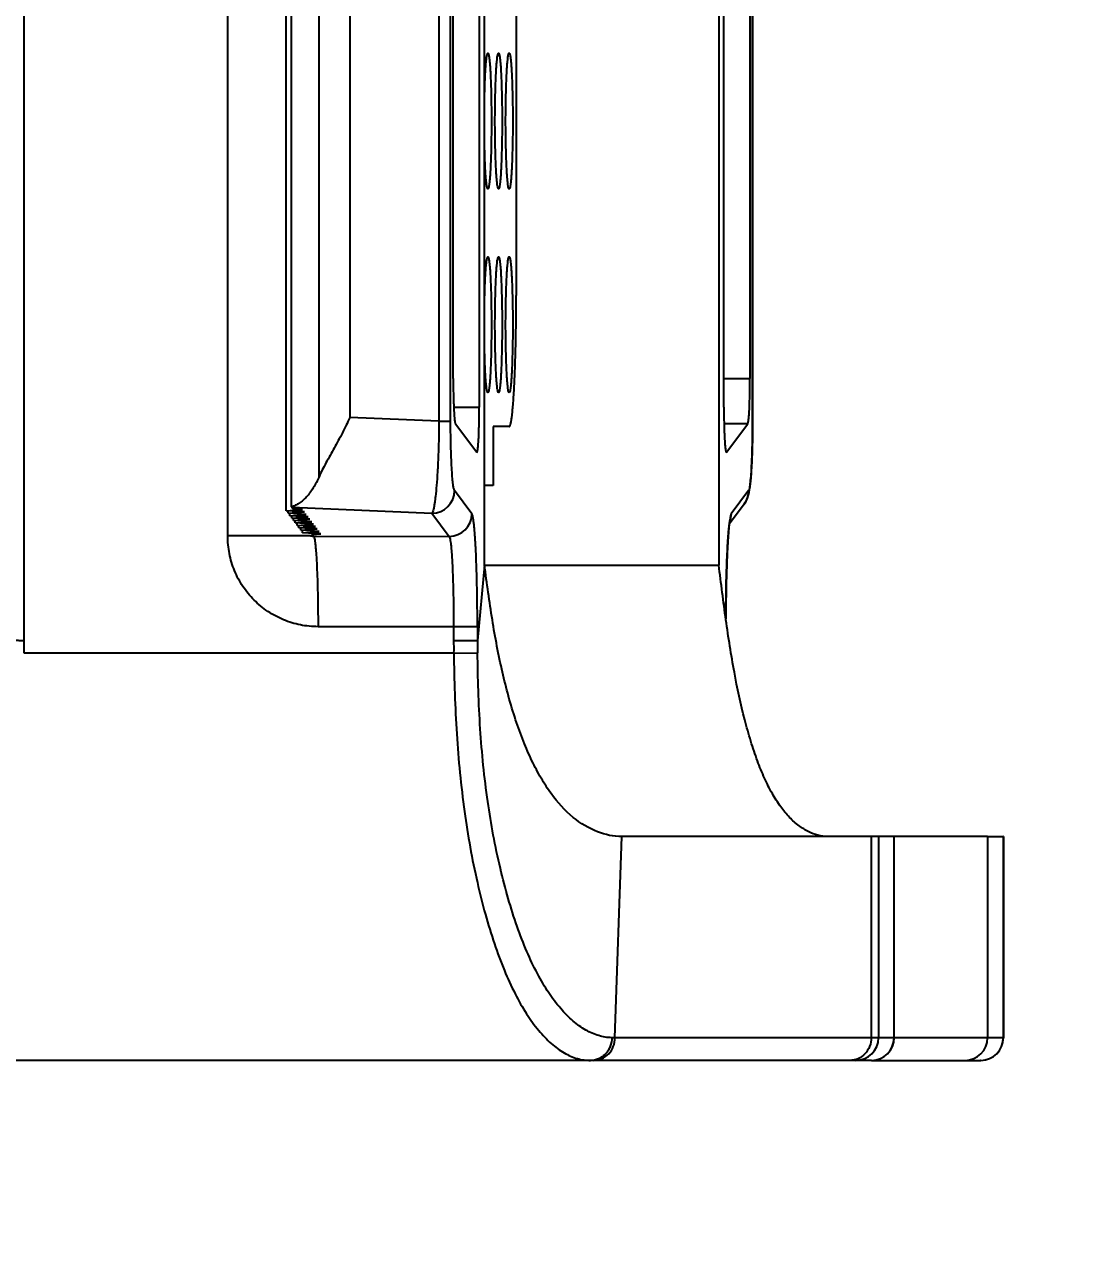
# Model space of a CAD drawing. Header units: millimetres. Extents: x 5828 to 6704, y 123 to 421.
# Drawn here: x 6441.63 to 6443.182, y 210.287 to 212.076 of the extents above; entities that cross this region are included whole.
import ezdxf

# ---------------------------------------------------------------- set-up
doc = ezdxf.new("R2010")
doc.units = ezdxf.units.MM
doc.layers.add('外形图', color=7, linetype='Continuous')
doc.layers.add('尺寸标注', color=7, linetype='Continuous')
doc.styles.add('微软雅黑', font='msyh.ttc', dxfattribs={"height": 1.5})
doc.dimstyles.new('尺寸标注_1_15比例', dxfattribs={"dimtxt": 1.5, "dimasz": 1.25, "dimexe": 0.5, "dimexo": 0.4, "dimgap": 0.5, "dimtad": 1, "dimdec": 1, "dimlfac": 15, "dimdsep": 46, "dimtxsty": '微软雅黑', "dimcen": 0.09, "dimadec": 0, "dimazin": 0, "dimtp": 0.01, "dimtm": 0.01, "dimtfac": 1, "dimtdec": 1, "dimtofl": 0, "dimtmove": 0, "dimatfit": 3, "dimfxl": 1, "dimtolj": 1, "dimarcsym": 0})

# ---------------------------------------------------------------- blocks, each defined once
blk = doc.blocks.new('*D791')
at = {"layer": 'Defpoints', "color": 0}
for p in [(6429.7498, 214.45), (6429.7498, 213.5834), (6447.9848, 213.5834)]:
    blk.add_point(p, dxfattribs=at)
at = {"layer": '尺寸标注', "color": 0, "lineweight": -2}
for p, q in [((6447.9848, 215.7), (6447.9848, 216.95)), ((6430.1498, 214.45), (6448.4848, 214.45)), ((6430.1498, 213.5834), (6448.4848, 213.5834)), ((6447.9848, 212.3334), (6447.9848, 208.1098))]:
    blk.add_line(p, q, dxfattribs=at)
at = {"layer": '尺寸标注', "color": 0}
for points in [[(6447.7765, 215.7), (6448.1932, 215.7), (6447.9848, 214.45)], [(6448.1932, 212.3334), (6447.7765, 212.3334), (6447.9848, 213.5834)]]:
    blk.add_solid(points, dxfattribs=at)
at = {"layer": '尺寸标注', "color": 0, "insert": (6446.7058, 209.5966), "char_height": 1.5, "attachment_point": 5, "rotation": 90, "style": '微软雅黑'}
blk.add_mtext('\\A1;13', dxfattribs=at)

msp = doc.modelspace()

# ---------------------------------------------------------------- linework, layer by layer
at = {"layer": '外形图', "color": 7, "linetype": 'Continuous'}
for p, q in [((6441.6303, 211.15), (6441.6304, 213.5986)), ((6442.3083, 211.2796), (6442.3083, 213.4872)), ((6442.6534, 213.4872), (6442.6534, 211.2796)), ((6441.93, 211.3224), (6441.93, 213.4443)), ((6442.0162, 211.3594), (6442.0162, 213.4073)), ((6442.024, 211.3655), (6442.024, 213.4012)), ((6442.0645, 211.4097), (6442.0645, 213.357)), ((6442.2413, 213.2756), (6442.2413, 211.4912)), ((6442.2584, 211.4912), (6442.2584, 213.2756)), ((6442.7033, 213.2756), (6442.7033, 211.4912)), ((6442.1098, 213.27), (6442.1098, 211.4968)), ((6442.3007, 213.2546), (6442.3007, 211.5122)), ((6442.6611, 211.5122), (6442.6611, 213.2546)), ((6442.2623, 211.5541), (6442.2623, 213.2126)), ((6442.6995, 213.2126), (6442.6995, 211.5541)), ((6442.3552, 213.17), (6442.3552, 211.6767)), ((6442.6611, 211.5541), (6442.6995, 211.5541)), ((6442.2631, 211.5122), (6442.3007, 211.5122)), ((6442.2413, 211.4912), (6442.1098, 211.4968)), ((6442.2413, 211.4912), (6442.2584, 211.4912)), ((6442.2655, 211.4876), (6442.2969, 211.4457)), ((6442.6962, 211.4876), (6442.6613, 211.4876)), ((6442.6648, 211.4457), (6442.6962, 211.4876)), ((6442.7034, 211.4912), (6442.7033, 211.4912)), ((6442.3447, 211.4834), (6442.3212, 211.4834)), ((6442.3212, 211.4834), (6442.3212, 211.3967)), ((6442.2969, 211.4457), (6442.2972, 211.4455)), ((6442.6648, 211.4457), (6442.6644, 211.4457)), ((6442.6646, 211.4455), (6442.6648, 211.4457)), ((6442.3212, 211.3967), (6442.3083, 211.3967)), ((6442.2898, 211.355), (6442.2642, 211.3891)), ((6442.6975, 211.3891), (6442.672, 211.355)), ((6442.0162, 211.3594), (6442.0403, 211.3614)), ((6442.043, 211.3578), (6442.0162, 211.3594)), ((6442.0189, 211.3558), (6442.0189, 211.3593)), ((6442.0246, 211.3646), (6442.2308, 211.3559)), ((6442.0246, 211.3646), (6442.0263, 211.3622)), ((6442.0403, 211.3614), (6442.0263, 211.3622)), ((6442.6909, 211.3691), (6442.6693, 211.3402)), ((6442.0189, 211.3558), (6442.043, 211.3578)), ((6442.0457, 211.3542), (6442.0189, 211.3558)), ((6442.0216, 211.3522), (6442.0216, 211.3557)), ((6442.0216, 211.3522), (6442.0457, 211.3542)), ((6442.0483, 211.3506), (6442.0216, 211.3522)), ((6442.0243, 211.3487), (6442.0243, 211.3521)), ((6442.0243, 211.3487), (6442.0483, 211.3506)), ((6442.051, 211.347), (6442.0243, 211.3487)), ((6442.0269, 211.3451), (6442.0269, 211.3485)), ((6442.0269, 211.3451), (6442.051, 211.347)), ((6442.0537, 211.3434), (6442.0269, 211.3451)), ((6442.0296, 211.3415), (6442.0296, 211.3449)), ((6442.0296, 211.3415), (6442.0537, 211.3434)), ((6442.0564, 211.3398), (6442.0296, 211.3415)), ((6442.0323, 211.3379), (6442.0323, 211.3413)), ((6442.2308, 211.3559), (6442.2563, 211.3218)), ((6442.0323, 211.3379), (6442.0564, 211.3398)), ((6442.0591, 211.3362), (6442.0323, 211.3379)), ((6442.035, 211.3343), (6442.035, 211.3377)), ((6442.035, 211.3343), (6442.0591, 211.3362)), ((6442.0618, 211.3327), (6442.035, 211.3343)), ((6442.0377, 211.3307), (6442.0377, 211.3341)), ((6442.0377, 211.3307), (6442.0618, 211.3327)), ((6442.0645, 211.3291), (6442.0377, 211.3307)), ((6442.0404, 211.3271), (6442.0404, 211.3305)), ((6442.0404, 211.3271), (6442.0645, 211.3291)), ((6442.0671, 211.3255), (6442.0404, 211.3271)), ((6442.0546, 211.3245), (6442.0546, 211.3262)), ((6442.0546, 211.3245), (6442.0671, 211.3255)), ((6442.0546, 211.3245), (6442.0561, 211.3224)), ((6442.0563, 211.3224), (6442.0565, 211.3219)), ((6442.0565, 211.3219), (6442.2563, 211.3218)), ((6442.0567, 211.3216), (6442.0569, 211.3214)), ((6442.3083, 211.2796), (6442.2979, 211.1685)), ((6442.3083, 211.2796), (6442.6534, 211.2796)), ((6442.2979, 211.1888), (6442.0631, 211.1888)), ((6442.2628, 211.1888), (6442.2628, 211.1685)), ((6442.2979, 211.1888), (6442.2979, 211.1685)), ((6442.2629, 211.15), (6441.6303, 211.15)), ((6442.263, 211.15), (6442.2981, 211.1505)), ((6442.5005, 210.5834), (6442.5106, 210.8796)), ((6442.9118, 210.8796), (6442.5106, 210.8796)), ((6442.8782, 210.8796), (6442.8782, 210.5834)), ((6442.8888, 210.8796), (6442.8888, 210.5834)), ((6442.9121, 210.8796), (6442.9118, 210.8796)), ((6442.9118, 210.5834), (6442.9118, 210.8796)), ((6443.0496, 210.8796), (6442.9121, 210.8796)), ((6442.9121, 210.5834), (6442.9121, 210.8796)), ((6443.0496, 210.8796), (6443.0726, 210.8796)), ((6443.0496, 210.8796), (6443.0496, 210.5834)), ((6443.0729, 210.8796), (6443.0726, 210.8796)), ((6443.0726, 210.8796), (6443.0726, 210.5834)), ((6443.0729, 210.8796), (6443.0729, 210.5834)), ((6442.5005, 210.5834), (6442.4959, 210.5835)), ((6442.9118, 210.5834), (6442.5005, 210.5834)), ((6442.9121, 210.5834), (6442.9118, 210.5834)), ((6443.0496, 210.5834), (6442.9121, 210.5834)), ((6443.0726, 210.5834), (6443.0496, 210.5834)), ((6443.0726, 210.5834), (6443.0729, 210.5834)), ((6442.8785, 210.55), (6440.6007, 210.55)), ((6442.8787, 210.55), (6442.8785, 210.55)), ((6442.8785, 210.55), (6442.8788, 210.55)), ((6442.8788, 210.55), (6443.0163, 210.55)), ((6443.0163, 210.55), (6443.0394, 210.55)), ((6443.0396, 210.55), (6443.0393, 210.55)), ((6443.0394, 210.55), (6443.0396, 210.55))]:
    msp.add_line(p, q, dxfattribs=at)
msp.add_lwpolyline([(6442.6909, 211.3691), (6442.6911, 211.3694), (6442.6925, 211.3715), (6442.6937, 211.3735), (6442.6948, 211.3756), (6442.6956, 211.3776), (6442.6963, 211.3795), (6442.6969, 211.3813), (6442.6974, 211.383), (6442.6978, 211.3846), (6442.6981, 211.3862), (6442.6985, 211.3879), (6442.6987, 211.3896), (6442.699, 211.3913), (6442.6993, 211.3932), (6442.6995, 211.3951), (6442.6998, 211.3972), (6442.7, 211.3994), (6442.7003, 211.4018), (6442.7005, 211.4044), (6442.7008, 211.4072), (6442.701, 211.4103), (6442.7012, 211.4136), (6442.7015, 211.4172), (6442.7017, 211.421), (6442.7019, 211.4251), (6442.7021, 211.4296), (6442.7023, 211.4345), (6442.7025, 211.4397), (6442.7027, 211.4454), (6442.7029, 211.4514), (6442.703, 211.4578), (6442.7031, 211.4645), (6442.7032, 211.4714), (6442.7033, 211.4784), (6442.7034, 211.4854), (6442.7034, 213.2756)], dxfattribs=at)
for centre, radius, start, end in [((6442.2308, 211.3893), 0.0334, 270.0062, 359.7193), ((6442.6644, 211.389), 0.0331, 323.2039, 0.2256), ((6442.2563, 211.3552), 0.0334, 270.0062, 359.7193), ((6442.834, 211.322), 0.1661, 172.4024, 172.6247), ((6442.6389, 211.3549), 0.0331, 338.5057, 340.3397), ((6442.6386, 211.3549), 0.0334, 340.4185, 0.1403), ((6449.7047, 211.2452), 7.4072, 180.5935, 180.73263), ((6442.8555, 210.5833), 0.0333, 270.0421, 0.0419), ((6442.8788, 210.5834), 0.0333, 270.0183, 0), ((6442.8785, 210.5833), 0.0333, 270.4555, 0.0415), ((6443.0163, 210.5833), 0.0333, 270.0421, 0.0419), ((6443.0396, 210.5834), 0.0333, 270, 0), ((6443.0393, 210.5833), 0.0333, 270.4343, 0.0415), ((6442.8785, 210.5832), 0.0332, 270, 270.4145), ((6443.0394, 210.5832), 0.0332, 270, 270.3932)]:
    msp.add_arc(centre, radius, start, end, dxfattribs=at)
for points, knots in [([(6442.3083, 211.9629), (6442.3084, 211.9678), (6442.3086, 211.9773), (6442.309, 211.9908), (6442.3095, 212.0029), (6442.3101, 212.0132), (6442.3107, 212.0206), (6442.3113, 212.0254), (6442.3116, 212.0282), (6442.312, 212.0304), (6442.3124, 212.0318), (6442.3127, 212.0326), (6442.3129, 212.0331), (6442.3132, 212.0334), (6442.3133, 212.0334)], [0, 0, 0, 0, 0.207782, 0.399901, 0.571542, 0.718416, 0.83688, 0.884528, 0.924067, 0.955293, 0.978106, 0.986385, 0.992652, 1, 1, 1, 1]), ([(6442.3133, 212.0334), (6442.3136, 212.0334), (6442.3139, 212.0329), (6442.3141, 212.0322), (6442.3145, 212.0309), (6442.3149, 212.0288), (6442.3154, 212.0255), (6442.3158, 212.0213), (6442.3163, 212.0163), (6442.3167, 212.0104), (6442.3172, 212.0012), (6442.3177, 211.9882), (6442.3182, 211.9712), (6442.3185, 211.9526), (6442.3186, 211.9399), (6442.3186, 211.9334)], [0, 0, 0, 0, 0.007001, 0.013496, 0.022218, 0.046459, 0.079708, 0.121716, 0.172112, 0.230429, 0.29612, 0.447054, 0.619163, 0.805862, 1, 1, 1, 1]), ([(6442.3238, 211.9334), (6442.3238, 211.9399), (6442.3239, 211.9526), (6442.3242, 211.9712), (6442.3246, 211.9882), (6442.3252, 212.0012), (6442.3257, 212.0104), (6442.3261, 212.0163), (6442.3265, 212.0213), (6442.327, 212.0255), (6442.3274, 212.0288), (6442.3279, 212.0309), (6442.3282, 212.0322), (6442.3285, 212.0329), (6442.3288, 212.0334), (6442.329, 212.0334)], [0, 0, 0, 0, 0.194138, 0.380837, 0.552946, 0.70388, 0.769571, 0.827888, 0.878284, 0.920292, 0.953541, 0.977782, 0.986504, 0.992999, 1, 1, 1, 1]), ([(6442.329, 212.0334), (6442.3293, 212.0334), (6442.3296, 212.0329), (6442.3298, 212.0322), (6442.3302, 212.0309), (6442.3306, 212.0288), (6442.3311, 212.0255), (6442.3315, 212.0213), (6442.332, 212.0163), (6442.3324, 212.0104), (6442.3329, 212.0012), (6442.3334, 211.9882), (6442.3339, 211.9712), (6442.3342, 211.9526), (6442.3343, 211.9399), (6442.3343, 211.9334)], [0, 0, 0, 0, 0.007001, 0.013496, 0.022218, 0.046459, 0.079708, 0.121716, 0.172112, 0.230429, 0.29612, 0.447054, 0.619163, 0.805862, 1, 1, 1, 1]), ([(6442.3395, 211.9334), (6442.3395, 211.9399), (6442.3396, 211.9526), (6442.3399, 211.9712), (6442.3403, 211.9882), (6442.3409, 212.0012), (6442.3414, 212.0104), (6442.3418, 212.0163), (6442.3422, 212.0213), (6442.3427, 212.0255), (6442.3431, 212.0288), (6442.3436, 212.0309), (6442.3439, 212.0322), (6442.3442, 212.0329), (6442.3445, 212.0334), (6442.3447, 212.0334)], [0, 0, 0, 0, 0.194138, 0.380837, 0.552946, 0.70388, 0.769571, 0.827888, 0.878284, 0.920292, 0.953541, 0.977782, 0.986504, 0.992999, 1, 1, 1, 1]), ([(6442.3447, 212.0334), (6442.345, 212.0334), (6442.3453, 212.0329), (6442.3455, 212.0322), (6442.3459, 212.0309), (6442.3463, 212.0288), (6442.3468, 212.0255), (6442.3472, 212.0213), (6442.3477, 212.0163), (6442.3481, 212.0104), (6442.3486, 212.0012), (6442.3491, 211.9882), (6442.3496, 211.9712), (6442.3499, 211.9526), (6442.35, 211.9399), (6442.35, 211.9334)], [0, 0, 0, 0, 0.007001, 0.013496, 0.022218, 0.046459, 0.079708, 0.121716, 0.172112, 0.230429, 0.29612, 0.447054, 0.619163, 0.805862, 1, 1, 1, 1]), ([(6442.3186, 211.9334), (6442.3186, 211.9269), (6442.3185, 211.9141), (6442.3182, 211.8956), (6442.3177, 211.8785), (6442.3172, 211.8655), (6442.3167, 211.8563), (6442.3163, 211.8505), (6442.3158, 211.8455), (6442.3154, 211.8413), (6442.3149, 211.838), (6442.3145, 211.8358), (6442.3141, 211.8345), (6442.3139, 211.8339), (6442.3136, 211.8334), (6442.3133, 211.8334)], [0, 0, 0, 0, 0.194138, 0.380837, 0.552946, 0.70388, 0.769571, 0.827888, 0.878284, 0.920292, 0.953541, 0.977782, 0.986504, 0.992999, 1, 1, 1, 1]), ([(6442.329, 211.8334), (6442.3288, 211.8334), (6442.3285, 211.8339), (6442.3282, 211.8345), (6442.3279, 211.8358), (6442.3274, 211.838), (6442.327, 211.8413), (6442.3265, 211.8455), (6442.3261, 211.8505), (6442.3257, 211.8563), (6442.3252, 211.8655), (6442.3246, 211.8785), (6442.3242, 211.8956), (6442.3239, 211.9141), (6442.3238, 211.9269), (6442.3238, 211.9334)], [0, 0, 0, 0, 0.007001, 0.013496, 0.022218, 0.046459, 0.079708, 0.121716, 0.172112, 0.230429, 0.29612, 0.447054, 0.619163, 0.805862, 1, 1, 1, 1]), ([(6442.3343, 211.9334), (6442.3343, 211.9269), (6442.3342, 211.9141), (6442.3339, 211.8956), (6442.3334, 211.8785), (6442.3329, 211.8655), (6442.3324, 211.8563), (6442.332, 211.8505), (6442.3315, 211.8455), (6442.3311, 211.8413), (6442.3306, 211.838), (6442.3302, 211.8358), (6442.3298, 211.8345), (6442.3296, 211.8339), (6442.3293, 211.8334), (6442.329, 211.8334)], [0, 0, 0, 0, 0.194138, 0.380837, 0.552946, 0.70388, 0.769571, 0.827888, 0.878284, 0.920292, 0.953541, 0.977782, 0.986504, 0.992999, 1, 1, 1, 1]), ([(6442.3447, 211.8334), (6442.3445, 211.8334), (6442.3442, 211.8339), (6442.3439, 211.8345), (6442.3436, 211.8358), (6442.3431, 211.838), (6442.3427, 211.8413), (6442.3422, 211.8455), (6442.3418, 211.8505), (6442.3414, 211.8563), (6442.3409, 211.8655), (6442.3403, 211.8785), (6442.3399, 211.8956), (6442.3396, 211.9141), (6442.3395, 211.9269), (6442.3395, 211.9334)], [0, 0, 0, 0, 0.007001, 0.013496, 0.022218, 0.046459, 0.079708, 0.121716, 0.172112, 0.230429, 0.29612, 0.447054, 0.619163, 0.805862, 1, 1, 1, 1]), ([(6442.35, 211.9334), (6442.35, 211.9269), (6442.3499, 211.9141), (6442.3496, 211.8956), (6442.3491, 211.8785), (6442.3486, 211.8655), (6442.3481, 211.8563), (6442.3477, 211.8505), (6442.3472, 211.8455), (6442.3468, 211.8413), (6442.3463, 211.838), (6442.3459, 211.8358), (6442.3455, 211.8345), (6442.3453, 211.8339), (6442.345, 211.8334), (6442.3447, 211.8334)], [0, 0, 0, 0, 0.194138, 0.380837, 0.552946, 0.70388, 0.769571, 0.827888, 0.878284, 0.920292, 0.953541, 0.977782, 0.986504, 0.992999, 1, 1, 1, 1]), ([(6442.3133, 211.8334), (6442.3132, 211.8334), (6442.3129, 211.8337), (6442.3127, 211.8341), (6442.3124, 211.835), (6442.312, 211.8364), (6442.3116, 211.8386), (6442.3113, 211.8413), (6442.3107, 211.8462), (6442.3101, 211.8536), (6442.3095, 211.8639), (6442.309, 211.876), (6442.3086, 211.8895), (6442.3084, 211.8989), (6442.3083, 211.9039)], [0, 0, 0, 0, 0.007348, 0.013615, 0.021894, 0.044707, 0.075933, 0.115472, 0.16312, 0.281583, 0.428457, 0.600099, 0.792218, 1, 1, 1, 1]), ([(6442.3083, 211.6629), (6442.3084, 211.6678), (6442.3086, 211.6773), (6442.309, 211.6908), (6442.3095, 211.7029), (6442.3101, 211.7132), (6442.3107, 211.7206), (6442.3113, 211.7254), (6442.3116, 211.7282), (6442.312, 211.7304), (6442.3124, 211.7318), (6442.3127, 211.7326), (6442.3129, 211.7331), (6442.3132, 211.7334), (6442.3133, 211.7334)], [0, 0, 0, 0, 0.207782, 0.399902, 0.571543, 0.718417, 0.83688, 0.884528, 0.924067, 0.955293, 0.978106, 0.986385, 0.992652, 1, 1, 1, 1]), ([(6442.3133, 211.7334), (6442.3136, 211.7334), (6442.3139, 211.7329), (6442.3141, 211.7322), (6442.3145, 211.7309), (6442.3149, 211.7288), (6442.3154, 211.7255), (6442.3158, 211.7213), (6442.3163, 211.7163), (6442.3167, 211.7104), (6442.3172, 211.7012), (6442.3177, 211.6882), (6442.3182, 211.6712), (6442.3185, 211.6526), (6442.3186, 211.6399), (6442.3186, 211.6334)], [0, 0, 0, 0, 0.007001, 0.013496, 0.022218, 0.046459, 0.079708, 0.121716, 0.172112, 0.230429, 0.29612, 0.447054, 0.619163, 0.805862, 1, 1, 1, 1]), ([(6442.3238, 211.6334), (6442.3238, 211.6399), (6442.3239, 211.6526), (6442.3242, 211.6712), (6442.3246, 211.6882), (6442.3252, 211.7012), (6442.3257, 211.7104), (6442.3261, 211.7163), (6442.3265, 211.7213), (6442.327, 211.7255), (6442.3274, 211.7288), (6442.3279, 211.7309), (6442.3282, 211.7322), (6442.3285, 211.7329), (6442.3288, 211.7334), (6442.329, 211.7334)], [0, 0, 0, 0, 0.194138, 0.380837, 0.552946, 0.70388, 0.769571, 0.827888, 0.878284, 0.920292, 0.953541, 0.977782, 0.986504, 0.992999, 1, 1, 1, 1]), ([(6442.329, 211.7334), (6442.3293, 211.7334), (6442.3296, 211.7329), (6442.3298, 211.7322), (6442.3302, 211.7309), (6442.3306, 211.7288), (6442.3311, 211.7255), (6442.3315, 211.7213), (6442.332, 211.7163), (6442.3324, 211.7104), (6442.3329, 211.7012), (6442.3334, 211.6882), (6442.3339, 211.6712), (6442.3342, 211.6526), (6442.3343, 211.6399), (6442.3343, 211.6334)], [0, 0, 0, 0, 0.007001, 0.013496, 0.022218, 0.046459, 0.079708, 0.121716, 0.172112, 0.230429, 0.29612, 0.447054, 0.619163, 0.805862, 1, 1, 1, 1]), ([(6442.3395, 211.6334), (6442.3395, 211.6399), (6442.3396, 211.6526), (6442.3399, 211.6712), (6442.3403, 211.6882), (6442.3409, 211.7012), (6442.3414, 211.7104), (6442.3418, 211.7163), (6442.3422, 211.7213), (6442.3427, 211.7255), (6442.3431, 211.7288), (6442.3436, 211.7309), (6442.3439, 211.7322), (6442.3442, 211.7329), (6442.3445, 211.7334), (6442.3447, 211.7334)], [0, 0, 0, 0, 0.194138, 0.380837, 0.552946, 0.70388, 0.769571, 0.827888, 0.878284, 0.920292, 0.953541, 0.977782, 0.986504, 0.992999, 1, 1, 1, 1]), ([(6442.3447, 211.7334), (6442.345, 211.7334), (6442.3453, 211.7329), (6442.3455, 211.7322), (6442.3459, 211.7309), (6442.3463, 211.7288), (6442.3468, 211.7255), (6442.3472, 211.7213), (6442.3477, 211.7163), (6442.3481, 211.7104), (6442.3486, 211.7012), (6442.3491, 211.6882), (6442.3496, 211.6712), (6442.3499, 211.6526), (6442.35, 211.6399), (6442.35, 211.6334)], [0, 0, 0, 0, 0.007001, 0.013496, 0.022218, 0.046459, 0.079708, 0.121716, 0.172112, 0.230429, 0.29612, 0.447054, 0.619163, 0.805862, 1, 1, 1, 1]), ([(6442.3447, 211.4834), (6442.3449, 211.4834), (6442.3454, 211.4836), (6442.3458, 211.4844), (6442.3463, 211.4856), (6442.3468, 211.4872), (6442.3473, 211.4893), (6442.348, 211.4929), (6442.3488, 211.4985), (6442.3497, 211.5066), (6442.3505, 211.5162), (6442.3513, 211.5274), (6442.3521, 211.5401), (6442.3527, 211.554), (6442.3536, 211.5749), (6442.3544, 211.6032), (6442.355, 211.6392), (6442.3552, 211.664), (6442.3552, 211.6767)], [0, 0, 0, 0, 0.002846, 0.007242, 0.013699, 0.022357, 0.033258, 0.046409, 0.079391, 0.121076, 0.171115, 0.229065, 0.294404, 0.366539, 0.44481, 0.616842, 0.804197, 1, 1, 1, 1]), ([(6442.3186, 211.6334), (6442.3186, 211.6269), (6442.3185, 211.6141), (6442.3182, 211.5956), (6442.3177, 211.5785), (6442.3172, 211.5655), (6442.3167, 211.5563), (6442.3163, 211.5505), (6442.3158, 211.5455), (6442.3154, 211.5413), (6442.3149, 211.538), (6442.3145, 211.5358), (6442.3141, 211.5345), (6442.3139, 211.5339), (6442.3136, 211.5334), (6442.3133, 211.5334)], [0, 0, 0, 0, 0.194138, 0.380837, 0.552946, 0.70388, 0.769571, 0.827888, 0.878284, 0.920292, 0.953541, 0.977782, 0.986504, 0.992999, 1, 1, 1, 1]), ([(6442.329, 211.5334), (6442.3288, 211.5334), (6442.3285, 211.5339), (6442.3282, 211.5345), (6442.3279, 211.5358), (6442.3274, 211.538), (6442.327, 211.5413), (6442.3265, 211.5455), (6442.3261, 211.5505), (6442.3257, 211.5563), (6442.3252, 211.5655), (6442.3246, 211.5785), (6442.3242, 211.5956), (6442.3239, 211.6141), (6442.3238, 211.6269), (6442.3238, 211.6334)], [0, 0, 0, 0, 0.007001, 0.013496, 0.022218, 0.046459, 0.079708, 0.121716, 0.172112, 0.230429, 0.29612, 0.447054, 0.619163, 0.805862, 1, 1, 1, 1]), ([(6442.3343, 211.6334), (6442.3343, 211.6269), (6442.3342, 211.6141), (6442.3339, 211.5956), (6442.3334, 211.5785), (6442.3329, 211.5655), (6442.3324, 211.5563), (6442.332, 211.5505), (6442.3315, 211.5455), (6442.3311, 211.5413), (6442.3306, 211.538), (6442.3302, 211.5358), (6442.3298, 211.5345), (6442.3296, 211.5339), (6442.3293, 211.5334), (6442.329, 211.5334)], [0, 0, 0, 0, 0.194138, 0.380837, 0.552946, 0.70388, 0.769571, 0.827888, 0.878284, 0.920292, 0.953541, 0.977782, 0.986504, 0.992999, 1, 1, 1, 1]), ([(6442.3447, 211.5334), (6442.3445, 211.5334), (6442.3442, 211.5339), (6442.3439, 211.5345), (6442.3436, 211.5358), (6442.3431, 211.538), (6442.3427, 211.5413), (6442.3422, 211.5455), (6442.3418, 211.5505), (6442.3414, 211.5563), (6442.3409, 211.5655), (6442.3403, 211.5785), (6442.3399, 211.5956), (6442.3396, 211.6141), (6442.3395, 211.6269), (6442.3395, 211.6334)], [0, 0, 0, 0, 0.007001, 0.013496, 0.022218, 0.046459, 0.079708, 0.121716, 0.172112, 0.230429, 0.29612, 0.447054, 0.619163, 0.805862, 1, 1, 1, 1]), ([(6442.35, 211.6334), (6442.35, 211.6269), (6442.3499, 211.6141), (6442.3496, 211.5956), (6442.3491, 211.5785), (6442.3486, 211.5655), (6442.3481, 211.5563), (6442.3477, 211.5505), (6442.3472, 211.5455), (6442.3468, 211.5413), (6442.3463, 211.538), (6442.3459, 211.5358), (6442.3455, 211.5345), (6442.3453, 211.5339), (6442.345, 211.5334), (6442.3447, 211.5334)], [0, 0, 0, 0, 0.194138, 0.380837, 0.552946, 0.70388, 0.769571, 0.827888, 0.878284, 0.920292, 0.953541, 0.977782, 0.986504, 0.992999, 1, 1, 1, 1]), ([(6442.3133, 211.5334), (6442.3132, 211.5334), (6442.3129, 211.5337), (6442.3127, 211.5341), (6442.3124, 211.535), (6442.312, 211.5364), (6442.3116, 211.5386), (6442.3113, 211.5413), (6442.3107, 211.5462), (6442.3101, 211.5536), (6442.3095, 211.5639), (6442.309, 211.576), (6442.3086, 211.5895), (6442.3084, 211.5989), (6442.3083, 211.6039)], [0, 0, 0, 0, 0.007348, 0.013615, 0.021894, 0.044707, 0.075933, 0.115472, 0.16312, 0.281583, 0.428457, 0.600098, 0.792218, 1, 1, 1, 1]), ([(6442.2623, 211.5541), (6442.2623, 211.55), (6442.2623, 211.5418), (6442.2625, 211.53), (6442.2628, 211.519), (6442.2632, 211.5092), (6442.2636, 211.502), (6442.264, 211.4971), (6442.2642, 211.4941), (6442.2645, 211.4917), (6442.2648, 211.4898), (6442.2651, 211.4885), (6442.2654, 211.4878), (6442.2655, 211.4876)], [0, 0, 0, 0, 0.186408, 0.36629, 0.533355, 0.681765, 0.806347, 0.858319, 0.902798, 0.939414, 0.967885, 0.988049, 1, 1, 1, 1]), ([(6442.6962, 211.4876), (6442.6964, 211.4878), (6442.6966, 211.4885), (6442.6969, 211.4898), (6442.6972, 211.4917), (6442.6975, 211.4941), (6442.6978, 211.4971), (6442.6982, 211.502), (6442.6986, 211.5092), (6442.699, 211.519), (6442.6992, 211.53), (6442.6994, 211.5418), (6442.6995, 211.55), (6442.6995, 211.5541)], [0, 0, 0, 0, 0.011952, 0.032115, 0.060586, 0.097202, 0.141681, 0.193653, 0.318236, 0.466645, 0.63371, 0.813592, 1, 1, 1, 1]), ([(6442.2972, 211.4455), (6442.2973, 211.4455), (6442.2977, 211.446), (6442.2979, 211.447), (6442.2982, 211.4486), (6442.2985, 211.4508), (6442.2988, 211.4536), (6442.2991, 211.4569), (6442.2994, 211.4608), (6442.2998, 211.4669), (6442.3001, 211.4756), (6442.3004, 211.487), (6442.3006, 211.4993), (6442.3007, 211.5078), (6442.3007, 211.5122)], [0, 0, 0, 0, 0.006999, 0.02219, 0.046429, 0.079676, 0.121683, 0.172079, 0.230397, 0.296089, 0.447028, 0.619144, 0.805851, 1, 1, 1, 1]), ([(6442.6611, 211.5122), (6442.6611, 211.5078), (6442.6611, 211.4993), (6442.6613, 211.487), (6442.6616, 211.4756), (6442.662, 211.4669), (6442.6623, 211.4608), (6442.6626, 211.4569), (6442.6629, 211.4536), (6442.6632, 211.4508), (6442.6635, 211.4486), (6442.6638, 211.447), (6442.6641, 211.446), (6442.6644, 211.4455), (6442.6646, 211.4455)], [0, 0, 0, 0, 0.194149, 0.380856, 0.552972, 0.703911, 0.769603, 0.827921, 0.878317, 0.920324, 0.953572, 0.97781, 0.993001, 1, 1, 1, 1]), ([(6442.1098, 211.4968), (6442.1064, 211.4891), (6442.099, 211.4739), (6442.087, 211.4519), (6442.0768, 211.4339), (6442.0693, 211.4199), (6442.066, 211.4131), (6442.0645, 211.4097)], [0, 0, 0, 0, 0.256197, 0.515179, 0.768537, 0.888545, 1, 1, 1, 1]), ([(6442.2413, 211.4912), (6442.2412, 211.4824), (6442.241, 211.4652), (6442.2402, 211.4404), (6442.2392, 211.4177), (6442.2378, 211.398), (6442.2365, 211.3837), (6442.2353, 211.3741), (6442.2345, 211.3684), (6442.2336, 211.3638), (6442.2328, 211.3602), (6442.2319, 211.3576), (6442.2312, 211.3563), (6442.2308, 211.3559)], [0, 0, 0, 0, 0.193712, 0.378662, 0.547169, 0.693533, 0.813815, 0.863373, 0.905599, 0.940366, 0.967611, 0.987378, 1, 1, 1, 1]), ([(6442.2642, 211.3891), (6442.264, 211.3894), (6442.2636, 211.3904), (6442.2631, 211.3923), (6442.2626, 211.395), (6442.2621, 211.3984), (6442.2616, 211.4025), (6442.2609, 211.4095), (6442.2602, 211.4201), (6442.2594, 211.4348), (6442.2589, 211.452), (6442.2585, 211.4711), (6442.2584, 211.4844), (6442.2584, 211.4912)], [0, 0, 0, 0, 0.012028, 0.031041, 0.057236, 0.090656, 0.131321, 0.17923, 0.29658, 0.441474, 0.610897, 0.79996, 1, 1, 1, 1]), ([(6442.7033, 211.4912), (6442.7033, 211.4844), (6442.7032, 211.4711), (6442.7029, 211.452), (6442.7023, 211.4348), (6442.7016, 211.4201), (6442.7008, 211.4095), (6442.7002, 211.4025), (6442.6997, 211.3984), (6442.6992, 211.395), (6442.6987, 211.3923), (6442.6982, 211.3904), (6442.6978, 211.3894), (6442.6975, 211.3891)], [0, 0, 0, 0, 0.20004, 0.389103, 0.558525, 0.70342, 0.82077, 0.868679, 0.909344, 0.942763, 0.968959, 0.987972, 1, 1, 1, 1]), ([(6442.0645, 211.4097), (6442.0621, 211.404), (6442.0568, 211.3936), (6442.0485, 211.382), (6442.0412, 211.3749), (6442.0357, 211.3707), (6442.0299, 211.3675), (6442.026, 211.366), (6442.024, 211.3655)], [0, 0, 0, 0, 0.301036, 0.566125, 0.685485, 0.796746, 0.900946, 1, 1, 1, 1]), ([(6442.0246, 211.3646), (6442.0245, 211.3647), (6442.0243, 211.3651), (6442.0241, 211.3654), (6442.024, 211.3655)], [0, 0, 0, 0, 0.467511, 1, 1, 1, 1]), ([(6442.2979, 211.1888), (6442.2979, 211.1991), (6442.2978, 211.2195), (6442.2973, 211.2491), (6442.2966, 211.2767), (6442.2958, 211.2978), (6442.295, 211.313), (6442.2944, 211.3228), (6442.2937, 211.3314), (6442.293, 211.3387), (6442.2922, 211.3448), (6442.2915, 211.3495), (6442.2908, 211.3525), (6442.2902, 211.3542), (6442.2899, 211.3548), (6442.2898, 211.355)], [0, 0, 0, 0, 0.186411, 0.366279, 0.53334, 0.681742, 0.747299, 0.80632, 0.858285, 0.902747, 0.93937, 0.967874, 0.988062, 0.995039, 1, 1, 1, 1]), ([(6442.6693, 211.3433), (6442.6689, 211.3399), (6442.6681, 211.3321), (6442.6667, 211.3133), (6442.6653, 211.2841), (6442.6643, 211.2441), (6442.6639, 211.2152), (6442.6639, 211.2001)], [0, 0, 0, 0, 0.071636, 0.162794, 0.396395, 0.682861, 1, 1, 1, 1]), ([(6442.6693, 211.3403), (6442.6694, 211.3411), (6442.6696, 211.3423), (6442.6698, 211.3434), (6442.6699, 211.3438)], [0, 0, 0, 0, 0.687143, 1, 1, 1, 1]), ([(6442.672, 211.355), (6442.6717, 211.3546), (6442.6712, 211.3534), (6442.6706, 211.3511), (6442.67, 211.3478), (6442.6696, 211.3453), (6442.6694, 211.3439)], [0, 0, 0, 0, 0.131473, 0.341539, 0.631385, 1, 1, 1, 1]), ([(6442.0563, 211.3223), (6442.0562, 211.3222), (6442.0562, 211.322), (6442.0559, 211.3217), (6442.0552, 211.3217), (6442.0544, 211.3219), (6442.0535, 211.3221), (6442.0526, 211.3222), (6442.0515, 211.3224), (6442.05, 211.3226), (6442.048, 211.3226), (6442.0448, 211.3226), (6442.0401, 211.3224), (6442.031, 211.3223), (6442.0174, 211.3224), (6441.9987, 211.3224), (6441.9774, 211.3224), (6441.9542, 211.3224), (6441.9381, 211.3224), (6441.93, 211.3224)], [0, 0, 0, 0, 0.002414, 0.004486, 0.009298, 0.016374, 0.025841, 0.031415, 0.037521, 0.051295, 0.067195, 0.085229, 0.127575, 0.17798, 0.301135, 0.450447, 0.620679, 0.806092, 1, 1, 1, 1]), ([(6442.6639, 211.1998), (6442.664, 211.2151), (6442.6643, 211.2441), (6442.6652, 211.279), (6442.6663, 211.3036), (6442.6672, 211.3186), (6442.6681, 211.3305), (6442.6689, 211.3374), (6442.6693, 211.3403)], [0, 0, 0, 0, 0.326129, 0.618643, 0.744259, 0.852026, 0.938725, 1, 1, 1, 1]), ([(6442.0631, 211.1888), (6442.0544, 211.1888), (6442.0369, 211.1905), (6442.0118, 211.1982), (6441.9886, 211.2106), (6441.9683, 211.2274), (6441.9516, 211.2477), (6441.9393, 211.271), (6441.9317, 211.2962), (6441.93, 211.3137), (6441.93, 211.3224)], [0, 0, 0, 0, 0.124913, 0.249841, 0.374793, 0.499776, 0.624794, 0.749843, 0.874916, 1, 1, 1, 1]), ([(6442.0561, 211.3224), (6442.0562, 211.3224), (6442.0562, 211.3221), (6442.0564, 211.322), (6442.0564, 211.3219)], [0, 0, 0, 0, 0.465361, 1, 1, 1, 1]), ([(6442.0569, 211.3214), (6442.057, 211.3211), (6442.0572, 211.3205), (6442.0577, 211.319), (6442.0582, 211.3163), (6442.0588, 211.3123), (6442.0593, 211.3073), (6442.0599, 211.3013), (6442.0606, 211.2914), (6442.0614, 211.277), (6442.0621, 211.2577), (6442.0627, 211.236), (6442.063, 211.2128), (6442.0631, 211.1969), (6442.0631, 211.1888)], [0, 0, 0, 0, 0.006268, 0.014495, 0.036925, 0.067287, 0.105388, 0.15094, 0.20358, 0.328346, 0.475559, 0.640311, 0.817096, 1, 1, 1, 1]), ([(6442.2563, 211.3218), (6442.2565, 211.3216), (6442.2567, 211.3211), (6442.2572, 211.3198), (6442.2577, 211.3173), (6442.2583, 211.3136), (6442.2589, 211.3088), (6442.2595, 211.3029), (6442.26, 211.296), (6442.2605, 211.2881), (6442.2612, 211.276), (6442.2618, 211.2591), (6442.2624, 211.237), (6442.2628, 211.2133), (6442.2628, 211.197), (6442.2628, 211.1888)], [0, 0, 0, 0, 0.005001, 0.011985, 0.032146, 0.060615, 0.097229, 0.141705, 0.193675, 0.252695, 0.318254, 0.466659, 0.63372, 0.813598, 1, 1, 1, 1]), ([(6442.5106, 210.8796), (6442.4985, 210.8796), (6442.4725, 210.8854), (6442.4361, 210.9075), (6442.41, 210.9368), (6442.3912, 210.9659), (6442.3776, 210.9918), (6442.3651, 211.0206), (6442.3495, 211.0638), (6442.3334, 211.1233), (6442.3191, 211.1997), (6442.3118, 211.2526), (6442.3083, 211.2796)], [0, 0, 0, 0, 0.075746, 0.162455, 0.262186, 0.318378, 0.379168, 0.444589, 0.514467, 0.666058, 0.829813, 1, 1, 1, 1]), ([(6442.8138, 210.8796), (6442.8043, 210.8796), (6442.7891, 210.8842), (6442.771, 210.8955), (6442.757, 210.908), (6442.7439, 210.924), (6442.7317, 210.9435), (6442.7204, 210.9661), (6442.7099, 210.992), (6442.7003, 211.0207), (6442.6881, 211.064), (6442.6754, 211.1236), (6442.6635, 211.1998), (6442.6569, 211.2526), (6442.6534, 211.2796)], [0, 0, 0, 0, 0.062961, 0.099943, 0.140764, 0.185938, 0.236098, 0.291691, 0.352887, 0.419602, 0.49155, 0.649199, 0.820853, 1, 1, 1, 1]), ([(6441.6304, 211.1681), (6441.6283, 211.1681), (6441.6242, 211.1682), (6441.6183, 211.1682), (6441.6137, 211.1683), (6441.6103, 211.1683), (6441.608, 211.1683), (6441.6059, 211.1683), (6441.6041, 211.1684), (6441.6026, 211.1684), (6441.6012, 211.1684), (6441.6003, 211.1684), (6441.5997, 211.1684), (6441.5994, 211.1684), (6441.5991, 211.1684), (6441.5989, 211.1684), (6441.5989, 211.1685), (6441.5988, 211.1684), (6441.5988, 211.1685)], [0, 0, 0, 0, 0.197825, 0.386546, 0.559397, 0.637903, 0.710172, 0.775553, 0.833458, 0.883367, 0.92483, 0.957476, 0.970397, 0.981011, 0.989292, 0.995224, 0.998793, 1, 1, 1, 1]), ([(6442.2628, 211.1685), (6442.2671, 211.1685), (6442.2734, 211.1685), (6442.2814, 211.1685), (6442.2866, 211.1685), (6442.2909, 211.1685), (6442.2939, 211.1685), (6442.2958, 211.1685), (6442.2968, 211.1685), (6442.2974, 211.1685), (6442.2977, 211.1685), (6442.2979, 211.1685)], [0, 0, 0, 0, 0.366737, 0.535371, 0.685422, 0.811149, 0.907739, 0.943906, 0.971497, 0.99025, 1, 1, 1, 1]), ([(6442.263, 211.15), (6442.2633, 211.13), (6442.2642, 211.0903), (6442.268, 211.0123), (6442.277, 210.9192), (6442.2928, 210.8306), (6442.309, 210.7659), (6442.3222, 210.7226), (6442.3367, 210.6836), (6442.3524, 210.649), (6442.3692, 210.6193), (6442.387, 210.5946), (6442.4055, 210.5751), (6442.4247, 210.5608), (6442.4444, 210.5521), (6442.458, 210.55), (6442.4645, 210.55)], [0, 0, 0, 0, 0.089653, 0.178437, 0.350019, 0.508594, 0.581382, 0.649126, 0.711444, 0.768093, 0.818994, 0.864231, 0.904109, 0.939248, 0.970693, 1, 1, 1, 1]), ([(6442.4959, 210.5835), (6442.4894, 210.5836), (6442.476, 210.5858), (6442.4566, 210.5944), (6442.4377, 210.6082), (6442.4194, 210.6269), (6442.4019, 210.6504), (6442.3854, 210.6786), (6442.3699, 210.7113), (6442.3557, 210.7483), (6442.3427, 210.7892), (6442.3268, 210.8502), (6442.3114, 210.9336), (6442.3007, 211.0398), (6442.2986, 211.1131), (6442.2981, 211.1505)], [0, 0, 0, 0, 0.03055, 0.063247, 0.09951, 0.140302, 0.186221, 0.237542, 0.294346, 0.356642, 0.424266, 0.496753, 0.654028, 0.823621, 1, 1, 1, 1]), ([(6442.4959, 210.5835), (6442.4959, 210.5793), (6442.4948, 210.5729), (6442.491, 210.5651), (6442.487, 210.5597), (6442.4819, 210.5554), (6442.4746, 210.5513), (6442.4685, 210.55), (6442.4645, 210.55)], [0, 0, 0, 0, 0.246105, 0.377349, 0.509787, 0.640573, 0.76734, 1, 1, 1, 1]), ([(6442.4691, 210.55), (6442.4732, 210.55), (6442.4815, 210.5518), (6442.492, 210.5593), (6442.4989, 210.5704), (6442.5005, 210.579), (6442.5005, 210.5834)], [0, 0, 0, 0, 0.242999, 0.490155, 0.743077, 1, 1, 1, 1]), ([(6442.8782, 210.5834), (6442.8782, 210.5791), (6442.8766, 210.5704), (6442.8696, 210.5593), (6442.8592, 210.5518), (6442.8508, 210.55), (6442.8467, 210.55)], [0, 0, 0, 0, 0.256432, 0.509145, 0.756502, 1, 1, 1, 1])]:
    msp.add_open_spline(points, degree=3, knots=knots, dxfattribs=at)
for points in [[(6442.0566, 211.3218), (6442.0567, 211.3217), (6442.0567, 211.3217), (6442.0567, 211.3216)], [(6442.2628, 211.1685), (6442.2629, 211.1624), (6442.263, 211.1562), (6442.2629, 211.15)]]:
    msp.add_open_spline(points, degree=3, dxfattribs=at)

# ---------------------------------------------------------------- dimensions: what is measured, and where the dimension line sits
at = {"layer": '尺寸标注'}
dim = msp.add_linear_dim(base=(6447.9848, 213.5834), p1=(6429.7498, 214.45), p2=(6429.7498, 213.5834), angle=90, dimstyle='尺寸标注_1_15比例', dxfattribs=at)
dim.commit()
dim.dimension.update_dxf_attribs({"geometry": '*D791', "text_midpoint": (6446.7058, 209.5966)})

doc.saveas('drawing.dxf')
